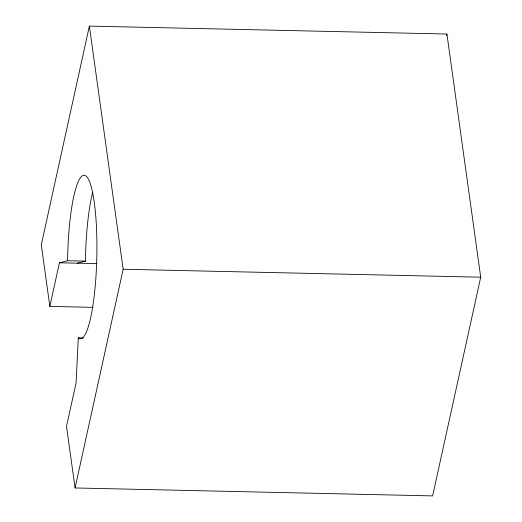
<?xml version="1.0" encoding="UTF-8"?>
<svg xmlns="http://www.w3.org/2000/svg" width="522" height="522" viewBox="0 0 522 522"><rect width="100%" height="100%" fill="white"/><g stroke="black" fill="none" stroke-linecap="round" stroke-linejoin="round"><path stroke-width="0.78" d="M49.844 306.394L59.436 262.788L67.573 260.732A81.778 14.583 -88.7 0 1 84.277 175.288A81.778 14.583 -88.7 0 1 96.609 264.021A81.778 14.583 -88.7 0 1 78.293 337.858L76.108 382.763L66.516 426.37L75.077 487.959L432.627 495.9L480.71 277.195L446.923 34.041L89.373 26.1L41.29 244.805L49.844 306.394L93.014 307.354M75.077 487.959L123.159 269.254L89.373 26.1M446.571 35.633L446.923 34.041M77.308 263.186L85.451 261.13A81.778 14.583 -88.7 0 1 92.694 192.259M67.573 260.732L85.451 261.13M59.436 262.788L96.857 263.617M123.159 269.254L480.71 277.195M78.293 337.858L83.168 337.969"/></g></svg>
